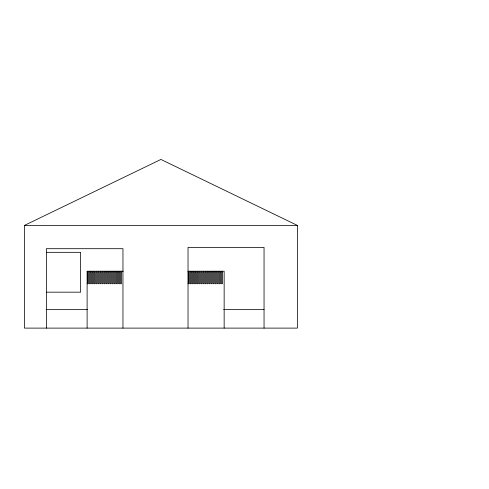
<?xml version="1.0" encoding="UTF-8"?>
<svg xmlns="http://www.w3.org/2000/svg" width="489" height="489" viewBox="0 0 489 489"><rect width="100%" height="100%" fill="white"/><g stroke="black" fill="none" stroke-linecap="round" stroke-linejoin="round"><path stroke-width="0.73" d="M24.45 225.411L160.912 159.438L297.373 225.411L297.373 328.113L24.45 328.113L24.45 225.411L297.373 225.411M46.589 252.33L80.63 252.33L80.63 292.165L46.589 292.165M123.24 271.199L87.115 271.199L87.115 328.113M188.033 271.199L224.151 271.199L224.151 328.113M87.115 271.853L88.423 271.853L88.423 283.73L87.115 283.73M188.033 271.853L189.341 271.853L189.341 283.73L188.033 283.73M46.033 309.488L87.39 309.488M223.601 309.488L264.06 309.488M264.048 328.113L264.048 247.397L188.033 247.397L188.033 328.113M188.302 271.853L188.302 283.73M122.959 328.113L122.959 248.693L46.382 248.693L46.382 328.113M87.39 271.853L87.39 283.73M90.496 271.853L89.463 271.853L89.463 283.73L90.496 283.73L90.496 271.853M92.568 271.853L91.529 271.853L91.529 283.73L92.568 283.73L92.568 271.853M94.634 271.853L93.601 271.853L93.601 283.73L94.634 283.73L94.634 271.853M96.706 271.853L95.667 271.853L95.667 283.73L96.706 283.73L96.706 271.853M98.772 271.853L97.739 271.853L97.739 283.73L98.772 283.73L98.772 271.853M100.844 271.853L99.811 271.853L99.811 283.73L100.844 283.73L100.844 271.853M102.91 271.853L101.877 271.853L101.877 283.73L102.91 283.73L102.91 271.853M104.982 271.853L103.949 271.853L103.949 283.73L104.982 283.73L104.982 271.853M107.054 271.853L106.015 271.853L106.015 283.73L107.054 283.73L107.054 271.853M109.12 271.853L108.087 271.853L108.087 283.73L109.12 283.73L109.12 271.853M111.192 271.853L110.153 271.853L110.153 283.73L111.192 283.73L111.192 271.853M113.259 271.853L112.225 271.853L112.225 283.73L113.259 283.73L113.259 271.853M115.331 271.853L114.298 271.853L114.298 283.73L115.331 283.73L115.331 271.853M117.403 271.853L116.364 271.853L116.364 283.73L117.403 283.73L117.403 271.853M119.524 271.853L118.491 271.853L118.491 283.73L119.524 283.73L119.524 271.853M121.596 271.853L120.563 271.853L120.563 283.73L121.596 283.73L121.596 271.853M191.407 271.853L190.374 271.853L190.374 283.73L191.407 283.73L191.407 271.853M193.479 271.853L192.446 271.853L192.446 283.73L193.479 283.73L193.479 271.853M195.551 271.853L194.512 271.853L194.512 283.73L195.551 283.73L195.551 271.853M197.617 271.853L196.584 271.853L196.584 283.73L197.617 283.73L197.617 271.853M199.689 271.853L198.65 271.853L198.65 283.73L199.689 283.73L199.689 271.853M201.755 271.853L200.722 271.853L200.722 283.73L201.755 283.73L201.755 271.853M203.827 271.853L202.794 271.853L202.794 283.73L203.827 283.73L203.827 271.853M205.893 271.853L204.86 271.853L204.86 283.73L205.893 283.73L205.893 271.853M207.966 271.853L206.933 271.853L206.933 283.73L207.966 283.73L207.966 271.853M210.038 271.853L208.999 271.853L208.999 283.73L210.038 283.73L210.038 271.853M212.104 271.853L211.071 271.853L211.071 283.73L212.104 283.73L212.104 271.853M214.176 271.853L213.137 271.853L213.137 283.73L214.176 283.73L214.176 271.853M216.242 271.853L215.209 271.853L215.209 283.73L216.242 283.73L216.242 271.853M218.314 271.853L217.281 271.853L217.281 283.73L218.314 283.73L218.314 271.853M220.441 271.853L219.402 271.853L219.402 283.73L220.441 283.73L220.441 271.853M222.507 271.853L221.474 271.853L221.474 283.73L222.507 283.73L222.507 271.853"/></g></svg>
